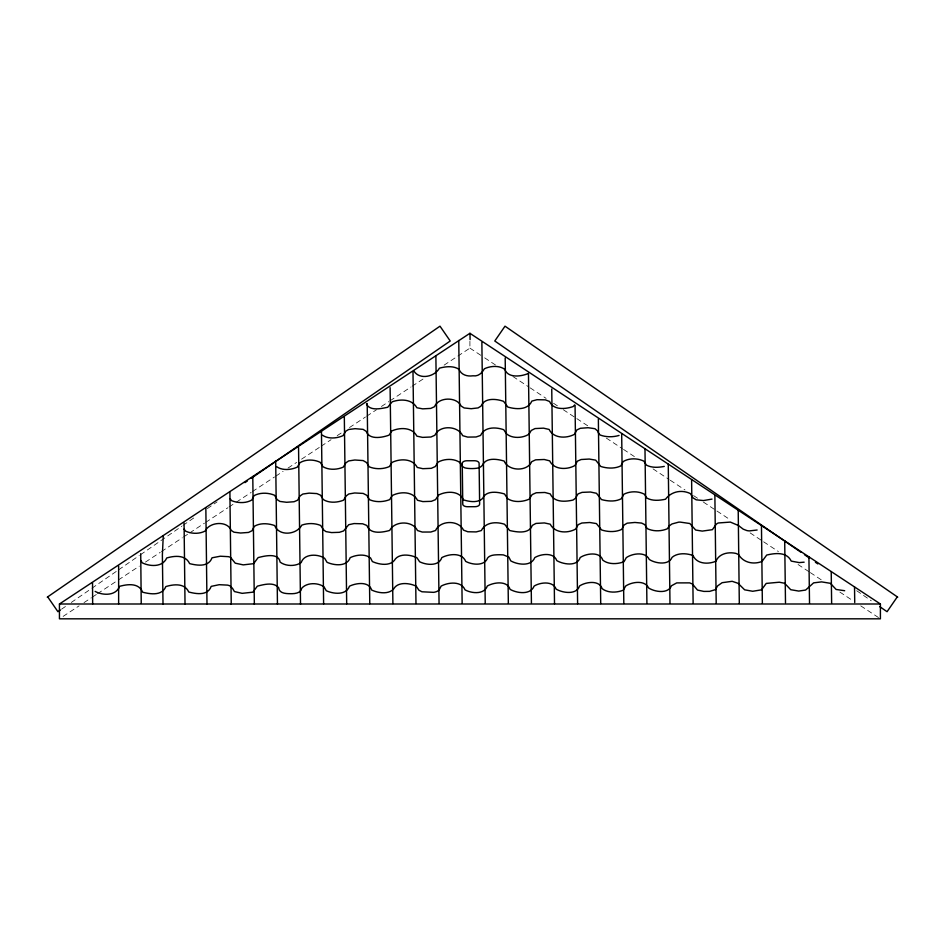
<?xml version="1.0" encoding="UTF-8"?>
<svg xmlns="http://www.w3.org/2000/svg" width="945" height="945" viewBox="0 0 945 945"><rect width="100%" height="100%" fill="white"/><g stroke="black" fill="none" stroke-linecap="round" stroke-linejoin="round"><path stroke-width="0.71" stroke-dasharray="4.72 3.54" d="M61.567 609.182L66.422 605.828M71.288 602.473L90.72 589.066M91.937 588.227L117.44 570.626M118.657 569.788L139.293 555.542M140.51 554.703L181.806 526.211M183.023 525.373L195.166 516.998M207.309 508.611L217.031 501.913M63.126 616.388L79.096 605.851M84.01 602.615L91.393 597.748M92.622 596.933L96.307 594.511M97.536 593.696L117.192 580.726M118.432 579.923L139.317 566.138M145.459 562.086L160.213 552.364M161.441 551.549L182.338 537.776M183.566 536.961L188.48 533.724M189.709 532.909L204.451 523.187M205.679 522.372L227.804 507.784M229.033 506.981L235.175 502.929M236.404 502.114L251.157 492.392M252.386 491.577L274.511 476.989M275.739 476.185L283.11 471.319M288.024 468.07L296.624 462.4M301.549 459.164L319.977 447.009M321.205 446.194L331.045 439.708M337.188 435.657L342.102 432.42M349.473 427.553L365.455 417.017M366.684 416.202L376.512 409.728M381.426 406.48L388.808 401.613M390.037 400.81L410.921 387.025M412.15 386.221L424.447 378.118M444.103 365.148L469.913 348.126L469.913 340.046M469.913 348.126L483.438 357.045M484.667 357.848L495.723 365.148M512.934 376.5L528.905 387.025M530.133 387.84L546.115 398.377M553.486 403.243L558.4 406.48M563.326 409.728L575.611 417.832M576.84 418.635L589.137 426.738M606.336 438.09L622.318 448.627M623.546 449.43L635.831 457.545M653.042 468.885L669.013 479.422M670.253 480.237L684.995 489.959M693.595 495.629L698.52 498.877M703.434 502.114L715.719 510.217M716.948 511.032L730.473 519.939M750.129 532.909L762.426 541.012M763.654 541.828L778.396 551.549M798.064 564.519L809.133 571.819M810.361 572.623L821.418 579.923M839.857 592.078L853.37 600.985M860.741 605.851L879.181 618.006M856.713 590.743L871.29 600.796"/><path stroke-width="1.42" d="M163.261 535.839L162.375 554.939L163.012 603.938M529.247 433.885L531.232 430.459L535.012 428.569L543.517 428.156L549.128 429.443C553.593 438.598 566.504 438.645 574.43 434.322L576.863 429.963L580.336 428.298L588.085 427.719L594.925 428.699L597.488 430.825L598.516 433.105L600.713 603.595M897.301 596.874L887.072 611.698L879.783 606.666M668.599 526.991L667.3 528.787C661.157 531.433 653.338 531.562 647.29 528.633L644.691 524.605L641.608 523.081L634.886 522.455L627.149 523.176L624.031 525.066L621.645 529.436C615.514 532.33 607.93 532.023 601.575 529.944L596.401 523.577L589.751 522.502L581.825 523.022L578.21 524.64L575.682 529.035C567.732 533.594 554.798 533.275 550.214 524.18L544.403 522.939L535.957 523.424L532.342 525.385C529.117 534.279 516.868 532.153 509.686 530.523L504.559 524.251C496.243 521.498 485.553 522.018 481.336 530.57L476.174 531.917L467.822 531.763L463.487 530.133C458.715 519.797 440.146 520.093 435.586 530.488L430.837 532.023L422.238 532.047L417.489 530.535C412.67 520.423 394.585 520.624 389.683 530.44C382.501 532.448 369.956 534.669 366.908 525.503L362.679 523.79L354.044 523.565L348.705 524.723L343.578 530.96L339.361 532.318L331.541 532.578L325.966 531.61L323.473 529.791L320.662 525.455C314.791 523.022 307.763 522.998 301.798 525.136C296.659 534.905 278.999 536.559 274.676 525.562C268.333 523.294 260.241 522.727 254.323 526.33L252.055 530.724L248.535 532.437L240.573 533.015L233.947 532.189L231.194 530.405C227.379 520.447 209.518 521.829 205.171 531.007C199.383 534.138 191.599 533.913 185.669 531.184L184.074 529.117M574.595 404.98L573.142 406.563C565.582 409.209 553.333 410.402 549.565 401.46L545.383 399.865L536.984 399.7L531.811 401.105C527.948 410.331 515.875 409.433 507.831 407.047L503.614 401.365C496.562 398.778 484.502 397.432 481.111 406.055L478.052 407.921L471.153 408.712L464.149 407.945L461.113 406.031C456.813 396.51 438.456 396.9 434.511 406.693L430.743 408.417L422.698 408.854L416.875 407.756C412.067 399.062 400.798 398.79 392.163 401.814L387.71 407.283C381.39 408.512 369.92 411.406 366.447 403.976M529.247 433.956C523.117 438.338 511.765 438.893 506.154 433.495M528.349 373.452C521.345 376.535 507.997 378.425 504.784 369.353C499.255 365.242 490.396 365.857 484.36 368.798C481.962 373.027 478.43 376.653 472.902 375.803C467.184 376.63 461.219 374.917 459.022 369.306C453.399 365.609 445.603 366.471 439.401 368.172C434.794 376.653 419.946 380.185 414.04 371.267M47.25 597.181L439.992 326.179L450.222 341.003L251.039 478.442M60.35 610.021L57.928 611.698L47.699 596.874M244.968 482.635L247.389 480.958M59.44 603.997L469.913 333.302L880.409 603.997L880.409 618.821L59.44 618.821L59.44 603.997L880.409 603.997M712.022 499.102L703.434 500.555L696.193 499.822L693.098 497.92L690.334 493.573C681.593 489.321 671.257 491.494 665.504 499.232C659.445 500.531 652.357 501.169 646.793 498.015L644.478 494.294C638.442 490.916 629.961 491.081 623.865 494.247L621.479 498.617C615.549 501.972 607.883 501.299 601.492 499.574L596.46 493.278L590.471 492.026L582.049 492.369L578.033 493.916L575.47 498.275L573.013 500.059C565.004 501.889 554.242 502.575 550.214 493.892L544.887 492.475L536.205 492.77L532.165 494.589L529.176 499.161C522.644 502.043 513.56 502.716 507.489 498.558L504.524 493.975C497.578 491.849 486.037 490.195 482.6 498.476C477.579 503.142 469.322 501.736 463.393 499.846C459.388 490.396 446.158 491.046 438.515 495.085L435.55 499.645L431.333 501.334L422.84 501.594L417.501 500.271C413.012 491.199 400.184 491.4 392.317 495.534L389.647 499.633C383.375 502.126 375.673 502.433 369.46 499.657L366.802 495.322L363.152 493.42L354.682 492.971L348.799 493.987L346.248 495.889L343.519 500.2C337.282 502.669 329.108 503.272 323.284 499.539L320.544 495.18L316.858 493.585L309.18 493.125L302.872 494.034L300.167 495.877L297.604 500.2L294.037 501.736L286.583 502.279L279.897 501.429L277.098 499.574L274.582 495.274C268.309 492.581 260.206 492.357 254.11 495.605L251.854 499.976C245.96 503.496 237.797 503.189 231.549 500.637L230.237 498.842M619.046 435.444C612.974 437.252 606.076 437.252 600.134 435.007L598.528 433.2M757.122 530.015L749.397 530.901A8.883 5.044 0 0 1 746.786 530.535L743.231 529.176L739.321 526.176A21.711 12.332 0 0 0 738.482 525.526L730.355 522.089L718.318 522.975A6.934 3.934 0 0 0 716.145 524.404L712.388 529.684L702.253 531.102L695.674 530.039L689.815 523.506L680.246 522.112A37.788 21.463 0 0 0 678.664 522.148L671.954 523.967L668.93 526.176A9.308 5.28 0 0 0 668.611 526.684M664.276 466.405C658.452 467.586 651.826 467.964 646.451 465.141L643.876 461.16C637.71 458.124 629.134 457.912 623.216 461.562L620.877 465.873C614.77 468.874 607.151 468.507 600.784 466.464L595.681 460.156L589.255 459.046L581.151 459.518L577.43 461.136L574.926 465.507C567.201 469.972 554.089 470.019 549.671 460.853L544.249 459.494L535.638 459.837L531.704 461.692C527.322 471.85 508.327 471.319 504.157 461.065C497.649 459.128 487.313 457.321 483.049 464.007C482.044 466.57 479.434 467.905 476.835 468.236A21.109 11.99 0 0 1 466.771 468.247C463.286 468.07 461.172 465.318 459.813 462.436C453.765 458.266 444.516 458.679 438.185 462.046L435.255 466.582L431.251 468.33L422.84 468.685L417.253 467.432C412.658 458.396 400.066 458.408 391.998 462.459L389.387 466.57C383.174 469.287 375.448 469.405 369.176 466.806L366.506 462.53L363.128 460.569L354.824 460.002L348.658 460.936L345.953 462.79L343.271 467.125C337.093 469.83 328.943 470.232 323.013 466.735L320.296 462.388C314.212 459.353 305.755 459.105 299.896 462.766L297.356 467.09C291.249 469.925 282.46 470.787 276.72 466.724M804.136 562.18L799.175 562.594L791.225 561.106C786.712 551.596 775.101 553.073 766.702 555.058L762.013 561.46C753.555 564.756 743.526 562.783 738.742 554.809A11.08 6.284 0 0 0 735.765 553.38C728.394 551.715 719.039 553.557 716.003 561.2C708.289 564.531 696.796 564.189 693.004 555.483C686.543 553.168 677.565 552.66 672.096 557.337C668.776 565.712 655.157 563.421 649.274 559.452C645.529 551.278 632.181 553.439 626.275 557.668L624.043 561.696C617.557 564.283 608.426 564.673 602.768 560.125C600.028 551.254 586.018 553.475 580.195 557.55C577.265 566.917 563.043 564.319 556.782 560.609C553.758 552.057 540.847 553.9 534.799 557.597C531.137 566.823 517.529 564.72 510.749 560.869L508.859 557.089L503.378 554.904A30.134 17.116 0 0 0 493.987 555.01A8.812 5.008 0 0 0 486.958 559.428C482.895 566.22 471.661 564.626 465.696 561.389C461.94 552.223 448.863 553.876 441.823 557.597C438.929 566.539 426.254 565.098 419.627 561.755L416.946 557.774C410.449 554.514 398.459 552.967 394.301 560.503C389.186 566.445 378.602 564.401 372.389 561.566L370.546 557.963C365.042 553.64 356.147 554.786 350.205 557.644C346.909 566.976 334.223 565.547 327.017 562.287L324.678 558.33C318.075 553.77 304.136 553.416 301.207 562.57C295.312 566.598 285.721 566.374 280.122 562.11C278.586 552.4 264.364 556.003 258.127 557.597L253.614 563.669L243.243 564.874L235.234 563.173L230.45 557.255L228.371 556.664L220.327 556.215L212.011 557.81C208.573 567.319 197.292 565.547 189.638 563.633C185.468 554.573 174.636 555.707 166.745 557.963C162.552 567.496 149.806 566.575 142.234 562.807L140.911 560.539M844.676 590.719L836.124 589.467L830.419 583.325L821.618 581.884L813.61 582.864L805.624 590.046L798.738 591.074L790.729 589.704L784.598 583.266L779.318 582.214L766.218 583.419L761.528 589.834L752.704 591.275L744.636 589.822L738.08 583.325L732.162 581.305L722.11 582.699L717.586 585.912L715.4 589.645L709.624 591.369L703.836 591.416L697.505 590.07L692.437 584.034L689.649 582.876L676.703 582.9L671.458 585.77C668.15 594.204 654.578 591.889 648.636 587.979C644.892 579.757 631.614 581.919 625.625 586.077L623.428 590.117C616.967 592.822 607.824 593.129 602.13 588.64C599.39 579.734 585.428 581.931 579.545 586.006C576.533 595.232 562.499 592.893 556.132 589.125C553.026 580.691 540.268 582.262 534.149 586.065C530.464 595.267 516.891 593.224 510.087 589.361C507.205 580.265 493.668 582.344 487.313 586.018C484.265 594.807 471.531 593.472 465.034 589.857C461.266 580.714 448.166 582.321 441.15 586.101L439.189 589.845A8.41 4.772 0 0 1 433.66 592.35L421.942 591.783L418.942 590.212L416.272 586.231C409.74 583.018 397.739 581.423 393.616 589.018C388.36 594.748 377.976 592.987 371.68 590.046C368.822 581.033 356.052 583.018 349.473 586.195C346.177 595.492 333.443 594.027 326.285 590.731L323.958 586.762C317.863 582.522 306.865 582.368 301.75 588.227C301.124 592.669 296.009 593.59 292.336 593.696C287.563 593.673 279.165 594.133 278.633 587.707C273.672 581.707 263.714 584.553 257.335 586.16L252.882 592.172L242.133 593.342L234.431 591.558L232.505 588.345L229.718 585.723L227.615 585.12L219.193 584.695L211.184 586.372C207.853 595.964 196.288 593.98 188.752 592.007C184.677 582.9 173.632 584.223 165.859 586.573C161.961 596.059 150.432 594.169 142.648 592.208C138.844 582.604 127.48 584.164 119.59 586.337C115.881 596.224 102.568 595.515 95.126 591.405M897.75 597.181L505.008 326.179L494.778 341.003L800.84 552.187M804.49 554.703L809.345 558.058M815.417 562.251L817.85 563.929M322.41 435.172C328.187 439.236 336.94 438.445 343.082 435.61L345.681 431.298L348.599 429.502L355.107 428.676L363.128 429.373L366.235 431.381C369.33 440.205 382.489 437.57 389.104 435.113L391.667 431.05C399.818 427.187 412.315 427.128 416.899 436.153L422.557 437.381L430.944 437.003L434.889 435.255C439.449 424.801 457.994 425.569 462.672 435.68L467.68 437.098L476.091 436.98L480.603 435.432C484.442 426.632 495.912 426.916 503.756 429.739L506.154 433.401M854.528 586.928L854.729 602.544M831.222 571.56L831.635 603.087M808.92 556.853L809.522 603.382M784.704 540.883L785.496 602.839M716.192 603.123L714.881 495.676M693.122 603.217L691.61 479.8M669.981 603.3L668.257 464.149M646.912 603.406L644.986 448.78M623.818 603.501L621.68 434.038M575.056 405.31L577.608 603.701M551.75 389.056L554.514 603.784M528.468 373.511L531.421 603.052M505.185 357.978L508.339 603.146M481.867 342.409L485.222 603.253M469.996 333.302L470.078 339.657M458.762 340.495L462.14 603.347M435.881 356.253L439.059 603.442M413 371.987L415.977 603.536M390.12 387.71L392.896 603.631M367.203 403.468L369.767 603.725M344.323 416.615L346.685 603.82M323.615 603.926L321.454 431.251M300.522 604.245L298.561 447.505M275.692 460.617L277.452 604.115M254.347 604.209L252.787 476.552M231.241 604.304L229.895 491.66M206.99 603.914L205.845 507.737M761.457 525.491L762.367 603.382M738.21 510.158L739.309 603.477M598.374 418.954L598.516 433.105M184.074 523.058L185.019 603.938M140.722 553.675L141.23 603.43M92.527 582.734L92.657 603.985M118.633 566.008L118.633 603.926M462.247 463.144L462.766 504.323A4.595 2.611 0 0 0 467.409 506.721L475.181 506.685A4.595 2.611 0 0 0 479.635 504.051L479.103 463.357A4.607 2.611 0 0 0 474.697 460.735L466.842 460.77A4.607 2.611 0 0 0 462.247 463.144"/></g></svg>
